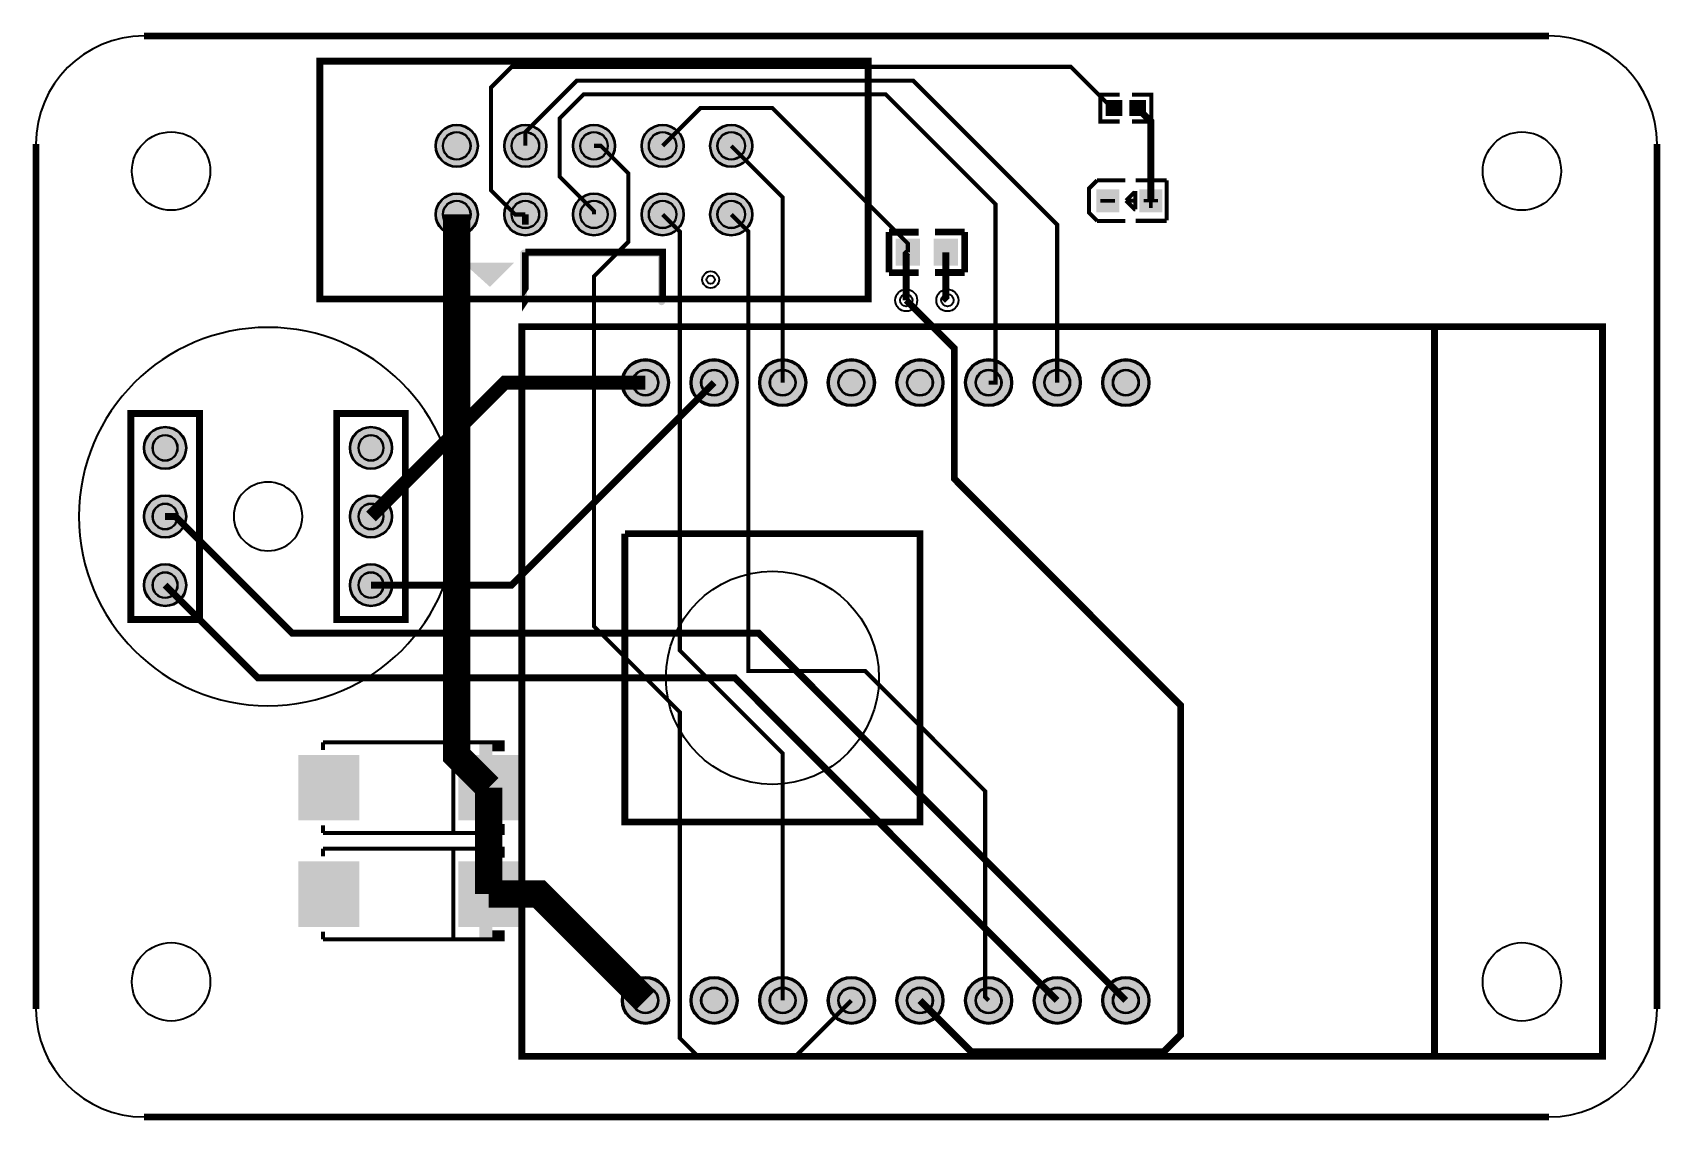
# Model space of a CAD drawing. Extents: x 192 to 2564, y -1580 to 5.
import ezdxf

# ---------------------------------------------------------------- set-up
doc = ezdxf.new("R2010")
doc.units = 9
for name, color, linetype, true_color in [('BoardOutLine', 7, 'Continuous', 0xff00ff), ('BottomLayer', 7, 'Continuous', 0x0000ff), ('BottomSolderMaskLayer', 7, 'Continuous', 0xaa00ff), ('Document', 7, 'Continuous', 0xffffff), ('Hole', 7, 'Continuous', 0x222222), ('Multi-Layer', 7, 'Continuous', 0xc0c0c0), ('TopLayer', 7, 'Continuous', 0xff0000), ('TopPasteMaskLayer', 7, 'Continuous', 0x808080), ('TopSilkLayer', 7, 'Continuous', 0xffcc00), ('TopSolderMaskLayer', 7, 'Continuous', 0x800080)]:
    doc.layers.add(name, color=color, linetype=linetype, true_color=true_color)

msp = doc.modelspace()

# ---------------------------------------------------------------- hatches: boundary and pattern name
at = {"layer": 'BottomSolderMaskLayer'}
for points in [[(779, -160, 1), (841, -160, 1)], [(879, -160, 1), (941, -160, 1)], [(979, -160, 1), (1041, -160, 1)], [(1079, -160, 1), (1141, -160, 1)], [(1179, -160, 1), (1241, -160, 1)], [(779, -260, 1), (841, -260, 1)], [(879, -260, 1), (941, -260, 1)], [(979, -260, 1), (1041, -260, 1)], [(1079, -260, 1), (1141, -260, 1)], [(1179, -260, 1), (1241, -260, 1)], [(1050.5, -505, 1), (1119.5, -505, 1)], [(1150.5, -505, 1), (1219.5, -505, 1)], [(1250.5, -505, 1), (1319.5, -505, 1)], [(1350.5, -505, 1), (1419.5, -505, 1)], [(1450.5, -505, 1), (1519.5, -505, 1)], [(1550.5, -505, 1), (1619.5, -505, 1)], [(1650.5, -505, 1), (1719.5, -505, 1)], [(1750.5, -505, 1), (1819.5, -505, 1)], [(354, -600, 1), (416, -600, 1)], [(654, -600, 1), (716, -600, 1)], [(354, -700, 1), (416, -700, 1)], [(654, -700, 1), (716, -700, 1)], [(354, -800, 1), (416, -800, 1)], [(654, -800, 1), (716, -800, 1)], [(1050.5, -1405, 1), (1119.5, -1405, 1)], [(1150.5, -1405, 1), (1219.5, -1405, 1)], [(1250.5, -1405, 1), (1319.5, -1405, 1)], [(1350.5, -1405, 1), (1419.5, -1405, 1)], [(1450.5, -1405, 1), (1519.5, -1405, 1)], [(1550.5, -1405, 1), (1619.5, -1405, 1)], [(1650.5, -1405, 1), (1719.5, -1405, 1)], [(1750.5, -1405, 1), (1819.5, -1405, 1)]]:
    msp.add_hatch(color=256, dxfattribs=at).paths.add_polyline_path(points)
at = {"layer": 'Document'}
for points in [[(1818.9, -250.5), (1818.9, -229.3), (1824, -229.3), (1824, -250.5)], [(1747.9, -237.6), (1769.1, -237.6), (1769.1, -242.7), (1747.9, -242.7)], [(1810.8, -237.3), (1832.1, -237.3), (1832.1, -242.4), (1810.8, -242.4)], [(819.1, -330.1), (893.9, -330.1), (893.9, -330.1), (858.4, -365.5)], [(902.6, -383.2), (902.6, -316.3), (902.7, -315.6), (902.8, -315), (903, -314.4), (903.3, -313.8), (903.7, -313.3), (904.1, -312.8), (904.6, -312.3), (905.1, -312), (905.7, -311.7), (906.3, -311.5), (907, -311.3), (907.6, -311.3), (1108.4, -311.3), (1109.1, -311.3), (1109.7, -311.5), (1110.3, -311.7), (1110.9, -312), (1111.5, -312.3), (1112, -312.8), (1112.4, -313.3), (1112.8, -313.8), (1113, -314.4), (1113.3, -315), (1113.4, -315.6), (1113.4, -316.3), (1113.4, -387.2), (1113.4, -387.8), (1113.3, -388.5), (1113, -389.1), (1112.8, -389.7), (1112.4, -390.2), (1112, -390.7), (1111.5, -391.1), (1110.9, -391.5), (1110.3, -391.8), (1109.7, -392), (1109.1, -392.1), (1108.4, -392.2), (1107.8, -392.1), (1107.1, -392), (1106.5, -391.8), (1105.9, -391.5), (1105.4, -391.1), (1104.9, -390.7), (1104.5, -390.2), (1104.1, -389.7), (1103.8, -389.1), (1103.6, -388.5), (1103.5, -387.8), (1103.4, -387.2), (1103.4, -321.3), (912.6, -321.3), (912.6, -383.2), (912.6, -383.9), (912.5, -384.5), (912.3, -385.1), (912, -385.7), (911.6, -386.3), (911.2, -386.8), (910.7, -387.2), (910.1, -387.6), (909.6, -387.8), (908.9, -388.1), (908.3, -388.2), (907.6, -388.2), (907, -388.2), (906.3, -388.1), (905.7, -387.8), (905.1, -387.6), (904.6, -387.2), (904.1, -386.8), (903.7, -386.3), (903.3, -385.7), (903, -385.1), (902.8, -384.5), (902.7, -383.9), (902.6, -383.2)], [(862, -1032), (862, -1063.5), (843.1, -1063.5), (843.1, -1032)], [(838.4, -1126.5), (838.4, -1063.5), (829, -1063.5), (829, -1126.5)], [(627.4, -1099.7), (627.4, -1090.3), (665.2, -1090.3), (665.2, -1099.7)], [(852.6, -1099.7), (852.6, -1090.3), (814.8, -1090.3), (814.8, -1099.7)], [(862, -1158), (862, -1126.5), (843.1, -1126.5), (843.1, -1158)], [(862, -1187), (862, -1218.5), (843.1, -1218.5), (843.1, -1187)], [(838.4, -1281.5), (838.4, -1218.5), (829, -1218.5), (829, -1281.5)], [(627.4, -1254.7), (627.4, -1245.3), (665.2, -1245.3), (665.2, -1254.7)], [(852.6, -1254.7), (852.6, -1245.3), (814.8, -1245.3), (814.8, -1254.7)], [(862, -1313), (862, -1281.5), (843.1, -1281.5), (843.1, -1313)]]:
    msp.add_hatch(color=256, dxfattribs=at).paths.add_polyline_path(points)
at = {"layer": 'Multi-Layer'}
for points in [[(780, -160, 1), (840, -160, 1)], [(880, -160, 1), (940, -160, 1)], [(980, -160, 1), (1040, -160, 1)], [(1080, -160, 1), (1140, -160, 1)], [(1180, -160, 1), (1240, -160, 1)], [(780, -260, 1), (840, -260, 1)], [(880, -260, 1), (940, -260, 1)], [(980, -260, 1), (1040, -260, 1)], [(1080, -260, 1), (1140, -260, 1)], [(1180, -260, 1), (1240, -260, 1)], [(1052.5, -505, 1), (1117.5, -505, 1)], [(1152.5, -505, 1), (1217.5, -505, 1)], [(1252.5, -505, 1), (1317.5, -505, 1)], [(1352.5, -505, 1), (1417.5, -505, 1)], [(1452.5, -505, 1), (1517.5, -505, 1)], [(1552.5, -505, 1), (1617.5, -505, 1)], [(1652.5, -505, 1), (1717.5, -505, 1)], [(1752.5, -505, 1), (1817.5, -505, 1)], [(355, -600, 1), (415, -600, 1)], [(655, -600, 1), (715, -600, 1)], [(355, -700, 1), (415, -700, 1)], [(655, -700, 1), (715, -700, 1)], [(355, -800, 1), (415, -800, 1)], [(655, -800, 1), (715, -800, 1)], [(1052.5, -1405, 1), (1117.5, -1405, 1)], [(1152.5, -1405, 1), (1217.5, -1405, 1)], [(1252.5, -1405, 1), (1317.5, -1405, 1)], [(1352.5, -1405, 1), (1417.5, -1405, 1)], [(1452.5, -1405, 1), (1517.5, -1405, 1)], [(1552.5, -1405, 1), (1617.5, -1405, 1)], [(1652.5, -1405, 1), (1717.5, -1405, 1)], [(1752.5, -1405, 1), (1817.5, -1405, 1)]]:
    msp.add_hatch(color=256, dxfattribs=at).paths.add_polyline_path(points)
at = {"layer": 'TopLayer'}
for points in [[(1779.1, -115.6), (1779.1, -94.4), (1756.8, -94.4), (1756.8, -115.6)], [(1790.9, -115.6), (1790.9, -94.4), (1813.2, -94.4), (1813.2, -115.6)], [(1742.8, -255.8), (1742.8, -224.3), (1774.3, -224.3), (1774.3, -255.8)], [(1805.7, -255.7), (1805.7, -224.2), (1837.2, -224.2), (1837.2, -255.7)], [(1483.2, -332.7), (1451.7, -332.7), (1451.7, -297.3), (1483.2, -297.3)], [(1538.3, -332.7), (1506.8, -332.7), (1506.8, -297.3), (1538.3, -297.3)], [(666.9, -1141.8), (666.9, -1048.2), (580, -1048.2), (580, -1141.8)], [(813.1, -1141.8), (813.1, -1048.2), (900, -1048.2), (900, -1141.8)], [(666.9, -1296.8), (666.9, -1203.2), (580, -1203.2), (580, -1296.8)], [(813.1, -1296.8), (813.1, -1203.2), (900, -1203.2), (900, -1296.8)]]:
    msp.add_hatch(color=256, dxfattribs=at).paths.add_polyline_path(points)
at = {"layer": 'TopPasteMaskLayer'}
for points in [[(1779.7, -114.1), (1779.7, -95.9), (1778.1, -94.4), (1758.4, -94.4), (1756.8, -95.9), (1756.8, -114.1), (1758.4, -115.6), (1778.1, -115.6)], [(1790.3, -114.1), (1790.3, -95.9), (1791.9, -94.4), (1811.6, -94.4), (1813.2, -95.9), (1813.2, -114.1), (1811.6, -115.6), (1791.9, -115.6)], [(1742.8, -255.8), (1742.8, -224.3), (1774.3, -224.3), (1774.3, -255.8)], [(1805.7, -255.7), (1805.7, -224.2), (1837.2, -224.2), (1837.2, -255.7)], [(1483.2, -332.7), (1451.7, -332.7), (1451.7, -297.3), (1483.2, -297.3)], [(1538.3, -332.7), (1506.8, -332.7), (1506.8, -297.3), (1538.3, -297.3)], [(666.9, -1141.8), (666.9, -1048.2), (580, -1048.2), (580, -1141.8)], [(813.1, -1141.8), (813.1, -1048.2), (900, -1048.2), (900, -1141.8)], [(666.9, -1296.8), (666.9, -1203.2), (580, -1203.2), (580, -1296.8)], [(813.1, -1296.8), (813.1, -1203.2), (900, -1203.2), (900, -1296.8)]]:
    msp.add_hatch(color=256, dxfattribs=at).paths.add_polyline_path(points)
at = {"layer": 'TopSilkLayer'}
for points in [[(862, -1026), (862, -1042.2), (880, -1042.2), (880, -1026)], [(862, -1164), (862, -1147.8), (880, -1147.8), (880, -1164)], [(862, -1181), (862, -1197.2), (880, -1197.2), (880, -1181)], [(862, -1319), (862, -1302.8), (880, -1302.8), (880, -1319)]]:
    msp.add_hatch(color=256, dxfattribs=at).paths.add_polyline_path(points)
at = {"layer": 'TopSolderMaskLayer'}
for points in [[(1780.1, -116.6), (1780.1, -93.4), (1755.8, -93.4), (1755.8, -116.6)], [(1789.9, -116.6), (1789.9, -93.4), (1814.2, -93.4), (1814.2, -116.6)], [(779, -160, 1), (841, -160, 1)], [(879, -160, 1), (941, -160, 1)], [(979, -160, 1), (1041, -160, 1)], [(1079, -160, 1), (1141, -160, 1)], [(1179, -160, 1), (1241, -160, 1)], [(779, -260, 1), (841, -260, 1)], [(879, -260, 1), (941, -260, 1)], [(979, -260, 1), (1041, -260, 1)], [(1079, -260, 1), (1141, -260, 1)], [(1179, -260, 1), (1241, -260, 1)], [(1741.8, -256.8), (1741.8, -223.3), (1775.3, -223.3), (1775.3, -256.8)], [(1804.7, -256.7), (1804.7, -223.2), (1838.2, -223.2), (1838.2, -256.7)], [(1485.2, -334.7), (1449.7, -334.7), (1449.7, -295.3), (1485.2, -295.3)], [(1540.3, -334.7), (1504.8, -334.7), (1504.8, -295.3), (1540.3, -295.3)], [(1050.5, -505, 1), (1119.5, -505, 1)], [(1150.5, -505, 1), (1219.5, -505, 1)], [(1250.5, -505, 1), (1319.5, -505, 1)], [(1350.5, -505, 1), (1419.5, -505, 1)], [(1450.5, -505, 1), (1519.5, -505, 1)], [(1550.5, -505, 1), (1619.5, -505, 1)], [(1650.5, -505, 1), (1719.5, -505, 1)], [(1750.5, -505, 1), (1819.5, -505, 1)], [(354, -600, 1), (416, -600, 1)], [(654, -600, 1), (716, -600, 1)], [(354, -700, 1), (416, -700, 1)], [(654, -700, 1), (716, -700, 1)], [(354, -800, 1), (416, -800, 1)], [(654, -800, 1), (716, -800, 1)], [(667.9, -1142.8), (667.9, -1047.2), (579, -1047.2), (579, -1142.8)], [(812.1, -1142.8), (812.1, -1047.2), (901, -1047.2), (901, -1142.8)], [(667.9, -1297.8), (667.9, -1202.2), (579, -1202.2), (579, -1297.8)], [(812.1, -1297.8), (812.1, -1202.2), (901, -1202.2), (901, -1297.8)], [(1050.5, -1405, 1), (1119.5, -1405, 1)], [(1150.5, -1405, 1), (1219.5, -1405, 1)], [(1250.5, -1405, 1), (1319.5, -1405, 1)], [(1350.5, -1405, 1), (1419.5, -1405, 1)], [(1450.5, -1405, 1), (1519.5, -1405, 1)], [(1550.5, -1405, 1), (1619.5, -1405, 1)], [(1650.5, -1405, 1), (1719.5, -1405, 1)], [(1750.5, -1405, 1), (1819.5, -1405, 1)]]:
    msp.add_hatch(color=256, dxfattribs=at).paths.add_polyline_path(points)

# ---------------------------------------------------------------- linework, layer by layer
at = {"layer": 'BoardOutLine', "const_width": 10}
for points in [[(354.3, 0), (2401.6, 0)], [(196.8, -1417.3), (196.8, -157.5)], [(2559.1, -157.5), (2559.1, -1417.3)], [(2401.6, -1574.8), (354.3, -1574.8)]]:
    msp.add_lwpolyline(points, dxfattribs=at)
at = {"layer": 'BoardOutLine'}
for centre, start, end in [((354.3, -157.5), 90, 180), ((2401.6, -157.5), 360, 90), ((354.3, -1417.3), 180, 270), ((2401.6, -1417.3), 270, 0)]:
    msp.add_arc(centre, 157.5, start, end, dxfattribs=at)
at = {"layer": 'BottomLayer'}
for points, const_width in [([(1085, -505), (880, -505), (685, -700)], 20), ([(1185, -505), (890, -800), (685, -800)], 10), ([(385, -700), (400, -700), (570, -870), (1250, -870), (1785, -1405)], 10), ([(385, -800), (520, -935), (1215, -935), (1685, -1405)], 10)]:
    msp.add_lwpolyline(points, dxfattribs=dict(at, const_width=const_width))
at = {"layer": 'BottomSolderMaskLayer'}
for points in [[(385.1, -581.4), (384.9, -581.4)], [(685.1, -581.4), (684.9, -581.4)], [(385.1, -618.6), (384.9, -618.6)], [(685.1, -618.6), (684.9, -618.6)], [(385.1, -681.4), (384.9, -681.4)], [(685.1, -681.4), (684.9, -681.4)], [(385.1, -718.6), (384.9, -718.6)], [(685.1, -718.6), (684.9, -718.6)], [(385.1, -781.4), (384.9, -781.4)], [(685.1, -781.4), (684.9, -781.4)], [(385.1, -818.6), (384.9, -818.6)], [(685.1, -818.6), (684.9, -818.6)]]:
    msp.add_lwpolyline(points, close=True, dxfattribs=at)
for centre, radius in [((810, -160), 31), ((810, -160), 20.3), ((910, -160), 31), ((910, -160), 20.3), ((1010, -160), 31), ((1010, -160), 20.3), ((1110, -160), 31), ((1110, -160), 20.3), ((1210, -160), 31), ((1210, -160), 20.3), ((810, -260), 31), ((910, -260), 31), ((1010, -260), 31), ((1110, -260), 31), ((1210, -260), 31), ((810, -260), 20.3), ((910, -260), 20.3), ((1010, -260), 20.3), ((1110, -260), 20.3), ((1210, -260), 20.3), ((1085, -505), 34.5), ((1185, -505), 34.5), ((1285, -505), 34.5), ((1385, -505), 34.5), ((1485, -505), 34.5), ((1585, -505), 34.5), ((1685, -505), 34.5), ((1785, -505), 34.5), ((1085, -505), 19.1), ((1185, -505), 19.1), ((1285, -505), 19.1), ((1385, -505), 19.1), ((1485, -505), 19.1), ((1585, -505), 19.1), ((1685, -505), 19.1), ((1785, -505), 19.1), ((385, -600), 31), ((685, -600), 31), ((385, -700), 31), ((685, -700), 31), ((385, -800), 31), ((685, -800), 31), ((1085, -1405), 34.5), ((1185, -1405), 34.5), ((1285, -1405), 34.5), ((1385, -1405), 34.5), ((1485, -1405), 34.5), ((1585, -1405), 34.5), ((1685, -1405), 34.5), ((1785, -1405), 34.5), ((1085, -1405), 19.1), ((1185, -1405), 19.1), ((1285, -1405), 19.1), ((1385, -1405), 19.1), ((1485, -1405), 19.1), ((1585, -1405), 19.1), ((1685, -1405), 19.1), ((1785, -1405), 19.1)]:
    msp.add_circle(centre, radius, dxfattribs=at)
for centre, start, end in [((384.9, -600), 90, 270), ((385.1, -600), 270, 90), ((684.9, -600), 90, 270), ((685.1, -600), 270, 90), ((384.9, -700), 90, 270), ((385.1, -700), 270, 90), ((684.9, -700), 90, 270), ((685.1, -700), 270, 90), ((384.9, -800), 90, 270), ((385.1, -800), 270, 90), ((684.9, -800), 90, 270), ((685.1, -800), 270, 90)]:
    msp.add_arc(centre, 18.6, start, end, dxfattribs=at)
at = {"layer": 'Document'}
for centre, radius, start, end in [((535, -700.1), 275.6, 0.03, 359.97), ((535, -699.9), 50, 359.9314, 359.6312)]:
    msp.add_arc(centre, radius, start, end, dxfattribs=at)
at = {"layer": 'Hole'}
for centre, radius in [((1180, -355), 6.1), ((1465, -385), 9), ((1525, -385), 9)]:
    msp.add_circle(centre, radius, dxfattribs=at)
at = {"layer": 'Multi-Layer'}
for points in [[(385.1, -582), (384.9, -582)], [(685.1, -582), (684.9, -582)], [(385.1, -618), (384.9, -618)], [(685.1, -618), (684.9, -618)], [(385.1, -682), (384.9, -682)], [(685.1, -682), (684.9, -682)], [(385.1, -718), (384.9, -718)], [(685.1, -718), (684.9, -718)], [(385.1, -782), (384.9, -782)], [(685.1, -782), (684.9, -782)], [(385.1, -818), (384.9, -818)], [(685.1, -818), (684.9, -818)]]:
    msp.add_lwpolyline(points, close=True, dxfattribs=at)
for centre, radius in [((393.7, -196.8), 57.1), ((810, -160), 30), ((810, -160), 19.7), ((910, -160), 30), ((910, -160), 19.7), ((1010, -160), 30), ((1010, -160), 19.7), ((1110, -160), 30), ((1110, -160), 19.7), ((1210, -160), 30), ((1210, -160), 19.7), ((2362.2, -196.8), 57.1), ((810, -260), 30), ((910, -260), 30), ((1010, -260), 30), ((1110, -260), 30), ((1210, -260), 30), ((810, -260), 19.7), ((910, -260), 19.7), ((1010, -260), 19.7), ((1110, -260), 19.7), ((1210, -260), 19.7), ((1180, -355), 12.2), ((1465, -385), 16), ((1525, -385), 16), ((1085, -505), 32.5), ((1185, -505), 32.5), ((1285, -505), 32.5), ((1385, -505), 32.5), ((1485, -505), 32.5), ((1585, -505), 32.5), ((1685, -505), 32.5), ((1785, -505), 32.5), ((1085, -505), 18), ((1185, -505), 18), ((1285, -505), 18), ((1385, -505), 18), ((1485, -505), 18), ((1585, -505), 18), ((1685, -505), 18), ((1785, -505), 18), ((385, -600), 30), ((685, -600), 30), ((385, -700), 30), ((685, -700), 30), ((385, -800), 30), ((685, -800), 30), ((393.7, -1377.9), 57.1), ((2362.2, -1377.9), 57.1), ((1085, -1405), 32.5), ((1185, -1405), 32.5), ((1285, -1405), 32.5), ((1385, -1405), 32.5), ((1485, -1405), 32.5), ((1585, -1405), 32.5), ((1685, -1405), 32.5), ((1785, -1405), 32.5), ((1085, -1405), 18), ((1185, -1405), 18), ((1285, -1405), 18), ((1385, -1405), 18), ((1485, -1405), 18), ((1585, -1405), 18), ((1685, -1405), 18), ((1785, -1405), 18)]:
    msp.add_circle(centre, radius, dxfattribs=at)
for centre, start, end in [((384.9, -600), 90, 270), ((385.1, -600), 270, 90), ((684.9, -600), 90, 270), ((685.1, -600), 270, 90), ((384.9, -700), 90, 270), ((385.1, -700), 270, 90), ((684.9, -700), 90, 270), ((685.1, -700), 270, 90), ((384.9, -800), 90, 270), ((385.1, -800), 270, 90), ((684.9, -800), 90, 270), ((685.1, -800), 270, 90)]:
    msp.add_arc(centre, 18, start, end, dxfattribs=at)
at = {"layer": 'TopLayer'}
for points, const_width in [([(910, -260), (895, -260), (860, -225), (860, -75), (890, -45), (1705, -45), (1765, -105), (1768, -105)], 6), ([(910, -160), (910, -140), (985, -65), (1475, -65), (1685, -275), (1685, -505)], 6), ([(1010, -260), (1010, -255), (960, -205), (960, -120), (995, -85), (1435, -85), (1595, -245), (1595, -505), (1585, -505)], 6), ([(1467.4, -315), (1467.4, -302.4), (1270, -105), (1165, -105), (1110, -160)], 6), ([(1802, -105), (1821.5, -124.4), (1821.5, -240)], 10), ([(1010, -160), (1020, -160), (1060, -200), (1060, -300), (1010, -350), (1010, -860), (1135, -985), (1135, -1460), (1160, -1485), (1305, -1485), (1385, -1405)], 6), ([(1210, -160), (1285, -235), (1285, -505)], 6), ([(856.6, -1095), (810, -1048.4), (810, -260)], 40), ([(910, -260), (910, -275)], 10), ([(1285, -1405), (1285, -1045), (1135, -895), (1135, -285), (1110, -260)], 6), ([(1210, -260), (1235, -285), (1235, -925), (1405, -925), (1580, -1100), (1580, -1400), (1585, -1405)], 6), ([(1467.4, -315), (1465, -317.4), (1465, -385)], 10), ([(1525, -385), (1522.6, -382.6), (1522.6, -315)], 10), ([(1465, -385), (1535, -455), (1535, -645), (1865, -975), (1865, -1455), (1840, -1480), (1560, -1480), (1485, -1405)], 10), ([(856.6, -1250), (856.6, -1095)], 40), ([(1085, -1405), (930, -1250), (856.6, -1250)], 40)]:
    msp.add_lwpolyline(points, dxfattribs=dict(at, const_width=const_width))
at = {"layer": 'TopSilkLayer', "const_width": 10}
for points in [[(610.4, -36.8), (1409.6, -36.8), (1409.6, -383.2), (610.4, -383.2), (610.4, -36.8)], [(2479.5, -423.5), (2479.5, -1486.5), (904.7, -1486.5), (904.7, -423.5), (2479.5, -423.5)], [(335, -550), (435, -550), (435, -850), (335, -850), (335, -550)], [(635, -550), (735, -550), (735, -850), (635, -850), (635, -550)]]:
    msp.add_lwpolyline(points, close=True, dxfattribs=at)
at = {"layer": 'TopSilkLayer'}
for points, const_width in [([(1776.1, -124.6), (1747.8, -124.6), (1747.8, -85.4), (1776.1, -85.4)], 6), ([(1793.9, -124.6), (1822.2, -124.6), (1822.2, -85.4), (1793.9, -85.4)], 6), ([(1731.4, -226.1), (1731.4, -222.1), (1743.2, -210.3)], 5.91), ([(1784.5, -210.3), (1743.2, -210.3)], 5.91), ([(1799.5, -210.2), (1844.7, -210.2)], 5.91), ([(1844.7, -210.2), (1844.7, -268.5)], 5.91), ([(1731.4, -226.1), (1731.4, -253.6)], 5.91), ([(1798.7, -226), (1798.7, -226.4), (1785.3, -239.7)], 5.91), ([(1798.7, -252.7), (1798.3, -252.7), (1785.3, -239.7)], 5.91), ([(1798.7, -239.7), (1785.3, -239.7)], 5.91), ([(1798.7, -226), (1798.7, -252.7)], 5.91), ([(1731.4, -253.6), (1731.4, -257.6), (1743.2, -269.4)], 5.91), ([(1439.8, -344.5), (1439.9, -285.5)], 10), ([(1483.2, -285.7), (1439.8, -285.7)], 10), ([(1506.8, -285.5), (1550.2, -285.5)], 10), ([(1550.1, -344.5), (1550.1, -285.5)], 10), ([(1784.5, -269.4), (1743.2, -269.4)], 5.91), ([(1799.5, -269.3), (1844.7, -269.3)], 5.91), ([(910, -315), (910, -385), (912, -382)], 10), ([(910, -315), (1110, -315), (1110, -384), (1110, -382)], 10), ([(1483.2, -344.7), (1439.8, -344.7)], 10), ([(1506.8, -344.5), (1550.2, -344.5)], 10), ([(2234.7, -423.5), (2234.7, -1486.5)], 10), ([(1065, -725), (1280, -725), (1485, -725), (1485, -1145), (1055, -1145), (1055, -725)], 10), ([(1055, -725), (1065, -725)], 10), ([(615, -1029), (865, -1029)], 6), ([(615, -1029), (615, -1040.2)], 6), ([(805.1, -1029), (805.1, -1161)], 6), ([(615, -1161), (615, -1149.8)], 6), ([(615, -1161), (865, -1161)], 6), ([(615, -1184), (865, -1184)], 6), ([(615, -1184), (615, -1195.2)], 6), ([(805.1, -1184), (805.1, -1316)], 6), ([(615, -1316), (615, -1304.8)], 6), ([(615, -1316), (865, -1316)], 6)]:
    msp.add_lwpolyline(points, dxfattribs=dict(at, const_width=const_width))
msp.add_circle((1270, -935), 155.3, dxfattribs=at)
at = {"layer": 'TopSolderMaskLayer'}
for points in [[(385.1, -581.4), (384.9, -581.4)], [(685.1, -581.4), (684.9, -581.4)], [(385.1, -618.6), (384.9, -618.6)], [(685.1, -618.6), (684.9, -618.6)], [(385.1, -681.4), (384.9, -681.4)], [(685.1, -681.4), (684.9, -681.4)], [(385.1, -718.6), (384.9, -718.6)], [(685.1, -718.6), (684.9, -718.6)], [(385.1, -781.4), (384.9, -781.4)], [(685.1, -781.4), (684.9, -781.4)], [(385.1, -818.6), (384.9, -818.6)], [(685.1, -818.6), (684.9, -818.6)]]:
    msp.add_lwpolyline(points, close=True, dxfattribs=at)
for centre, radius in [((810, -160), 31), ((810, -160), 20.3), ((910, -160), 31), ((910, -160), 20.3), ((1010, -160), 31), ((1010, -160), 20.3), ((1110, -160), 31), ((1110, -160), 20.3), ((1210, -160), 31), ((1210, -160), 20.3), ((810, -260), 31), ((910, -260), 31), ((1010, -260), 31), ((1110, -260), 31), ((1210, -260), 31), ((810, -260), 20.3), ((910, -260), 20.3), ((1010, -260), 20.3), ((1110, -260), 20.3), ((1210, -260), 20.3), ((1085, -505), 34.5), ((1185, -505), 34.5), ((1285, -505), 34.5), ((1385, -505), 34.5), ((1485, -505), 34.5), ((1585, -505), 34.5), ((1685, -505), 34.5), ((1785, -505), 34.5), ((1085, -505), 19.1), ((1185, -505), 19.1), ((1285, -505), 19.1), ((1385, -505), 19.1), ((1485, -505), 19.1), ((1585, -505), 19.1), ((1685, -505), 19.1), ((1785, -505), 19.1), ((385, -600), 31), ((685, -600), 31), ((385, -700), 31), ((685, -700), 31), ((385, -800), 31), ((685, -800), 31), ((1085, -1405), 34.5), ((1185, -1405), 34.5), ((1285, -1405), 34.5), ((1385, -1405), 34.5), ((1485, -1405), 34.5), ((1585, -1405), 34.5), ((1685, -1405), 34.5), ((1785, -1405), 34.5), ((1085, -1405), 19.1), ((1185, -1405), 19.1), ((1285, -1405), 19.1), ((1385, -1405), 19.1), ((1485, -1405), 19.1), ((1585, -1405), 19.1), ((1685, -1405), 19.1), ((1785, -1405), 19.1)]:
    msp.add_circle(centre, radius, dxfattribs=at)
for centre, start, end in [((384.9, -600), 90, 270), ((385.1, -600), 270, 90), ((684.9, -600), 90, 270), ((685.1, -600), 270, 90), ((384.9, -700), 90, 270), ((385.1, -700), 270, 90), ((684.9, -700), 90, 270), ((685.1, -700), 270, 90), ((384.9, -800), 90, 270), ((385.1, -800), 270, 90), ((684.9, -800), 90, 270), ((685.1, -800), 270, 90)]:
    msp.add_arc(centre, 18.6, start, end, dxfattribs=at)

doc.saveas('drawing.dxf')
